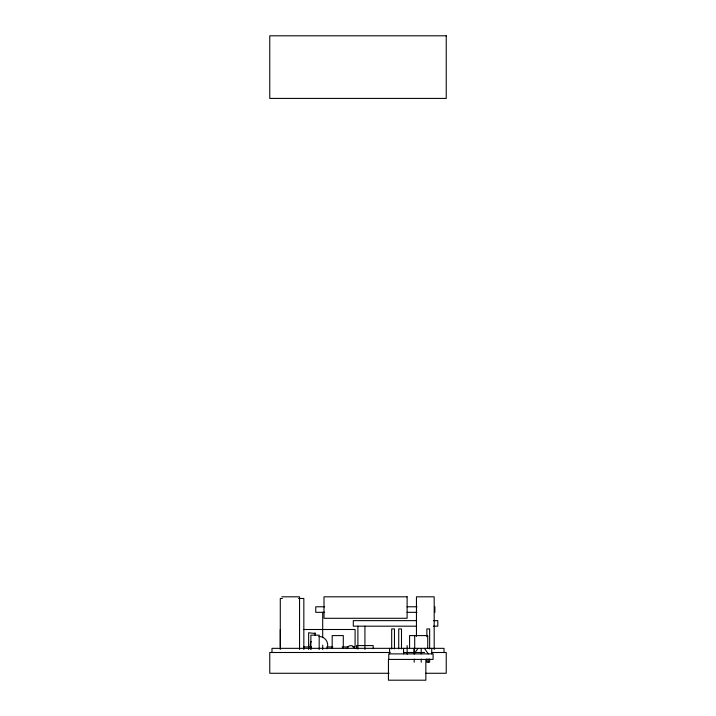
<?xml version="1.0" encoding="UTF-8"?>
<svg xmlns="http://www.w3.org/2000/svg" width="716" height="716" viewBox="0 0 716 716"><rect width="100%" height="100%" fill="white"/><g stroke="black" fill="none" stroke-linecap="round" stroke-linejoin="round"><path stroke-width="1.07" d="M280.287 649.448L280.287 598.469L282.426 598.469M303.835 649.448L303.835 598.469L298.483 598.469M414.188 653.878L414.188 648.338L414.188 653.878L417.983 648.338M281.818 596.813L299.548 596.813L299.548 649.493M324.652 606.783L315.747 606.783L315.747 612.323L324.652 612.323M407.046 606.783L417.061 606.783M407.046 612.323L417.061 612.323M416.676 620.638L353.301 620.638L353.301 626.178L416.676 626.178M433.35 620.638L437.798 620.638L437.798 626.178L433.35 626.178M303.736 629.498L355.091 629.498L355.091 646.951L352.854 646.951M303.736 646.951L311.55 646.951M326.809 646.951L332.761 646.951M342.176 646.951L348.397 646.951M390.202 652.5L269.762 652.5L269.762 673.273L389.092 673.273M403.52 652.5L424.615 652.5M431.981 652.5L446.238 652.5L446.238 673.273L425.725 673.273M315.031 633.463L308.632 632.774L308.632 649.439M424.454 648.338L428.257 653.878M444.018 652.5L444.018 648.338L271.982 648.338L271.982 652.5M434.88 606.783L434.88 612.323M434.182 649.493L434.182 596.813L416.452 596.813L416.452 636.318M431.721 648.338L431.721 653.878M429.645 648.893L429.645 628.943L426.87 628.943L426.87 636.703M429.645 658.872L429.645 662.193L426.87 662.193L426.87 658.872M428.257 659.078L428.257 662.193M427.729 648.338L427.729 635.593L409.579 635.593L409.579 648.338M425.85 659.418L425.85 680.2L388.448 680.2L388.448 659.418L433.09 659.418L433.09 653.878L388.761 653.878L388.761 659.418M421.223 648.338L421.223 653.878M421.223 659.078L421.223 662.193M414.707 635.593L414.707 648.338M414.188 659.078L414.188 662.193M407.144 645.572L407.144 654.227M403.573 648.338L403.573 653.878M401.497 648.893L401.497 628.943L398.723 628.943L398.723 648.893M394.462 648.893L394.462 628.943L391.688 628.943L391.688 648.893M389.611 648.338L389.611 653.878M373.179 648.651L373.179 645.572L356.559 645.572L356.559 648.651M364.927 626.178L364.927 649.448M357.893 626.115L357.893 649.117M343.286 648.338L343.286 635.593L332.179 635.593L332.179 648.338M322.701 612.261L322.701 637.455M322.701 645.152L322.701 649.519M319.184 649.555L319.184 635.155L310.878 635.155L310.878 649.555M315.031 632.774L315.031 635.155M280.287 629.498L280.287 646.951M346.839 648.651A4.153 4.153 0 0 1 354.868 648.651M318.996 636.426A8.726 8.726 0 0 1 326.899 648.848M311.084 648.848A8.726 8.726 0 0 1 311.084 641.464M446.238 35.8L269.762 35.8L269.762 98.414L446.238 98.414L446.238 35.8M407.118 596.813L323.999 596.813L323.999 618.284L407.118 618.284L407.118 596.813"/></g></svg>
